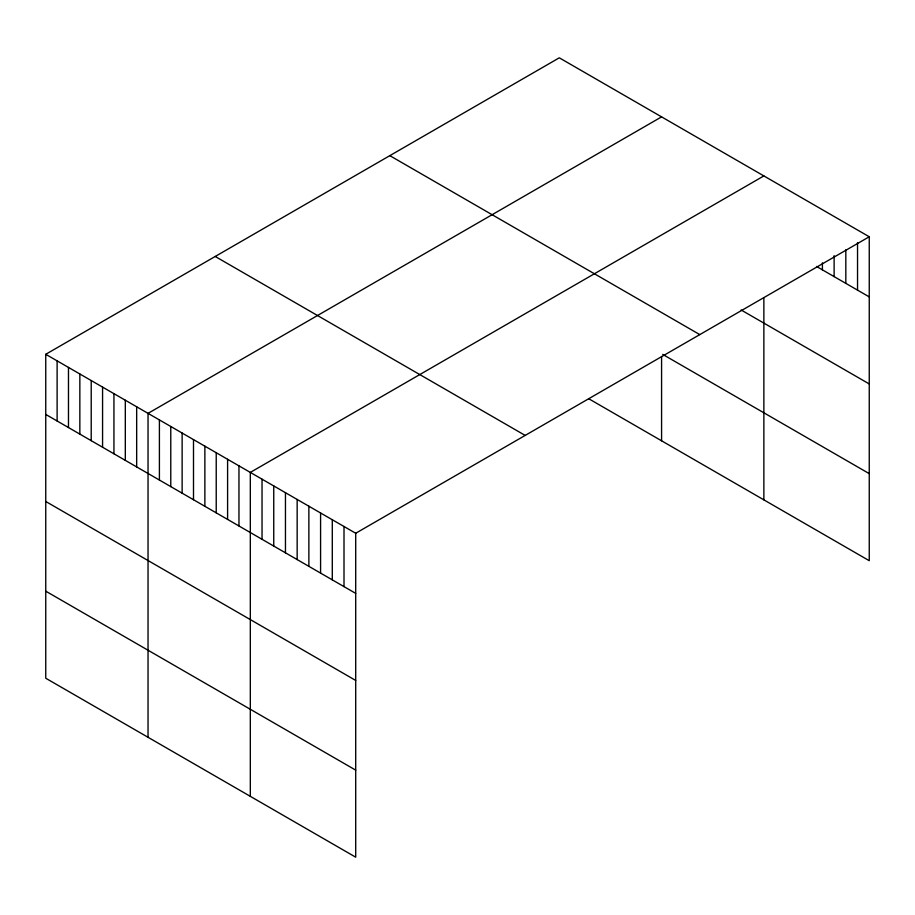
<?xml version="1.0" encoding="UTF-8"?>
<svg xmlns="http://www.w3.org/2000/svg" width="915" height="915" viewBox="0 0 915 915"><rect width="100%" height="100%" fill="white"/><g stroke="black" fill="none" stroke-linecap="round" stroke-linejoin="round"><path stroke-width="1.37" d="M45.75 354.299L355.706 533.262L355.706 857.183L45.75 678.232L45.75 354.299L559.294 57.817L869.25 236.768L869.25 560.701L588.837 398.803M661.579 116.868L148.036 413.363L148.036 737.284M763.865 175.92L250.321 472.415L250.321 796.347M355.706 533.262L869.25 236.768M816.557 266.471L869.25 296.895M741.127 309.979L869.25 383.945M389.824 155.653L699.781 334.604M662.712 354.402L869.25 473.638M215.219 256.463L525.176 435.414M45.75 414.426L355.706 593.377M45.75 501.477L355.706 680.44M45.75 591.17L355.706 770.133M857.538 242.589L857.538 290.124M845.826 249.806L845.826 283.364M834.125 255.64L834.125 276.605M822.413 262.857L822.413 269.845M763.865 298.233L763.865 499.853M661.579 356.507L661.579 440.801M344.006 526.491L344.006 586.618M332.294 519.731L332.294 579.858M320.582 512.972L320.582 573.099M308.87 506.212L308.87 566.339M297.158 499.453L297.158 559.58M285.457 492.693L285.457 552.82M273.745 485.934L273.745 546.049M262.033 479.174L262.033 539.29M238.964 465.849L238.964 525.976M227.595 459.284L227.595 519.411M216.226 452.731L216.226 512.846M204.869 446.165L204.869 506.292M193.5 439.6L193.5 499.727M182.131 433.047L182.131 493.162M170.773 426.482L170.773 486.597M159.404 419.916L159.404 480.043M136.667 406.798L136.667 466.913M125.309 400.232L125.309 460.359M113.94 393.667L113.94 453.794M102.572 387.114L102.572 447.229M91.214 380.549L91.214 440.675M79.845 373.983L79.845 434.11M68.476 367.43L68.476 427.545M57.119 360.865L57.119 420.98"/></g></svg>
